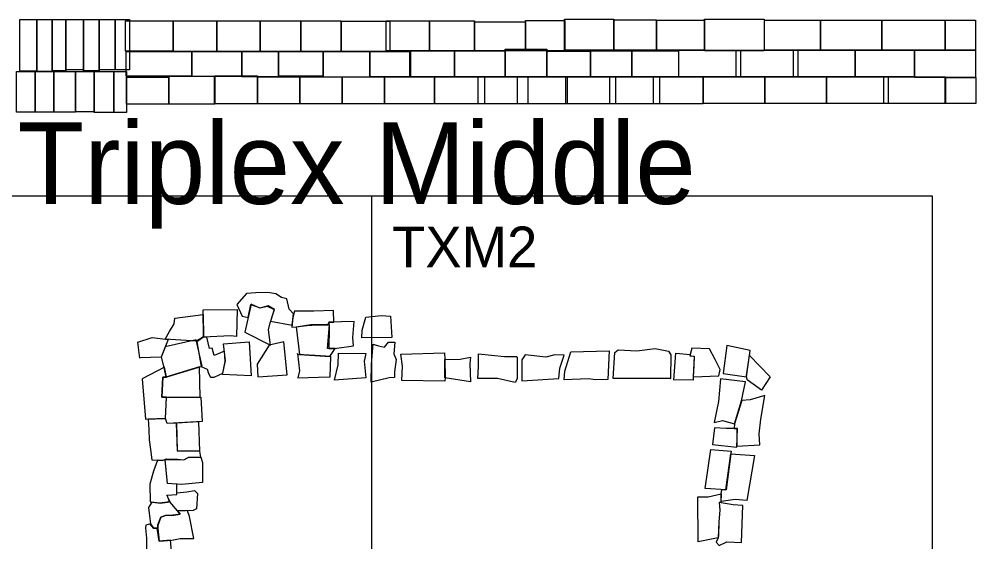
# Model space of a CAD drawing. Extents: x -238.8 to -151.2, y 363.7 to 449.3.
# Drawn here: x -200.87 to -189.12, y 411.83 to 418.24 of the extents above; entities that cross this region are included whole.
import ezdxf

# ---------------------------------------------------------------- set-up
doc = ezdxf.new("R2010")
doc.units = 0
for name, color, linetype in [('Brick', 7, 'Continuous'), ('Building  Outline', 7, 'Continuous'), ('Limits of Excavation', 7, 'Continuous'), ('Quad Labels', 7, 'Continuous'), ('Quadrat', 7, 'Continuous')]:
    doc.layers.add(name, color=color, linetype=linetype)

msp = doc.modelspace()

# ---------------------------------------------------------------- linework, layer by layer
at = {"layer": 'Brick'}
for p, q in [((-197.499, 414.626), (-197.496, 414.621)), ((-197.464, 414.464), (-197.465, 414.468)), ((-198.688, 414.29), (-199.073, 414.315)), ((-198.686, 414.281), (-198.631, 413.981)), ((-199.386, 414.084), (-199.386, 414.083)), ((-197.447, 414.127), (-197.451, 414.137)), ((-195.328, 414.092), (-195.328, 414.092)), ((-191.901, 414.117), (-191.901, 414.115)), ((-199.089, 413.967), (-199.064, 413.85)), ((-196.259, 413.845), (-196.257, 413.845)), ((-195.639, 413.84), (-195.639, 413.842)), ((-192.872, 413.834), (-192.867, 413.834)), ((-192.832, 413.815), (-192.832, 413.813)), ((-191.95, 413.791), (-191.949, 413.791)), ((-199.059, 413.599), (-199.059, 413.604)), ((-199.282, 413.335), (-199.282, 413.336)), ((-198.934, 413.286), (-198.934, 413.287)), ((-199.168, 412.83), (-199.167, 412.83)), ((-198.644, 412.866), (-198.637, 412.866)), ((-199.24, 412.314), (-199.238, 412.317)), ((-199.259, 412.047), (-199.254, 412.048)), ((-199.165, 411.994), (-199.165, 411.996))]:
    msp.add_line(p, q, dxfattribs=at)
for points in [[(-200.858, 418.235), (-200.647, 418.235), (-200.647, 417.603), (-200.858, 417.603)], [(-200.647, 418.235), (-200.459, 418.235), (-200.459, 417.597), (-200.647, 417.597)], [(-200.459, 418.235), (-200.293, 418.235), (-200.293, 417.608), (-200.459, 417.608)], [(-200.293, 418.235), (-200.076, 418.235), (-200.076, 417.62), (-200.293, 417.62)], [(-200.076, 418.235), (-199.882, 418.235), (-199.882, 417.608), (-200.076, 417.608)], [(-199.882, 418.235), (-199.689, 418.235), (-199.689, 417.62), (-199.882, 417.62)], [(-199.689, 418.235), (-199.511, 418.235), (-199.511, 417.62), (-199.689, 417.62)], [(-199.559, 418.22), (-198.975, 418.22), (-198.975, 417.85), (-199.559, 417.85)], [(-198.975, 418.22), (-198.44, 418.22), (-198.44, 417.844), (-198.975, 417.844)], [(-198.44, 418.22), (-197.907, 418.22), (-197.907, 417.844), (-198.44, 417.844)], [(-197.907, 418.22), (-197.408, 418.22), (-197.408, 417.844), (-197.907, 417.844)], [(-197.408, 418.22), (-196.912, 418.22), (-196.912, 417.844), (-197.408, 417.844)], [(-196.912, 418.216), (-196.318, 418.216), (-196.318, 417.844), (-196.912, 417.844)], [(-196.362, 418.219), (-195.83, 418.219), (-195.83, 417.852), (-196.362, 417.852)], [(-195.83, 418.221), (-195.276, 418.221), (-195.276, 417.852), (-195.83, 417.852)], [(-195.276, 418.208), (-194.651, 418.208), (-194.651, 417.852), (-195.276, 417.852)], [(-194.651, 418.226), (-194.168, 418.226), (-194.168, 417.852), (-194.651, 417.852)], [(-194.173, 418.239), (-193.566, 418.239), (-193.566, 417.859), (-194.173, 417.859)], [(-193.566, 418.234), (-193.043, 418.234), (-193.043, 417.859), (-193.566, 417.859)], [(-193.043, 418.229), (-192.455, 418.229), (-192.455, 417.859), (-193.043, 417.859)], [(-192.453, 418.241), (-191.722, 418.241), (-191.722, 417.854), (-192.453, 417.854)], [(-191.718, 418.23), (-191.03, 418.23), (-191.03, 417.861), (-191.718, 417.861)], [(-191.03, 418.23), (-190.279, 418.23), (-190.279, 417.861), (-191.03, 417.861)], [(-190.279, 418.228), (-189.502, 418.228), (-189.502, 417.861), (-190.279, 417.861)], [(-189.502, 418.228), (-189.128, 418.228), (-189.128, 417.861), (-189.502, 417.861)], [(-199.554, 417.844), (-198.747, 417.844), (-198.747, 417.54), (-199.554, 417.54)], [(-198.747, 417.844), (-198.134, 417.844), (-198.134, 417.536), (-198.747, 417.536)], [(-198.134, 417.844), (-197.681, 417.844), (-197.681, 417.533), (-198.134, 417.533)], [(-197.681, 417.844), (-197.136, 417.844), (-197.136, 417.54), (-197.681, 417.54)], [(-197.136, 417.844), (-196.56, 417.844), (-196.56, 417.531), (-197.136, 417.531)], [(-196.56, 417.844), (-196.076, 417.844), (-196.076, 417.533), (-196.56, 417.533)], [(-196.059, 417.852), (-195.523, 417.852), (-195.523, 417.533), (-196.059, 417.533)], [(-195.523, 417.852), (-194.899, 417.852), (-194.899, 417.533), (-195.523, 417.533)], [(-194.899, 417.874), (-194.389, 417.874), (-194.389, 417.533), (-194.899, 417.533)], [(-194.389, 417.848), (-193.853, 417.848), (-193.853, 417.533), (-194.389, 417.533)], [(-193.853, 417.852), (-193.347, 417.852), (-193.347, 417.533), (-193.853, 417.533)], [(-193.347, 417.852), (-192.775, 417.852), (-192.775, 417.533), (-193.347, 417.533)], [(-192.769, 417.861), (-192.011, 417.861), (-192.011, 417.534), (-192.769, 417.534)], [(-192.066, 417.861), (-191.308, 417.861), (-191.308, 417.534), (-192.066, 417.534)], [(-191.363, 417.861), (-190.605, 417.861), (-190.605, 417.534), (-191.363, 417.534)], [(-190.605, 417.861), (-189.876, 417.861), (-189.876, 417.533), (-190.605, 417.533)], [(-189.876, 417.861), (-189.128, 417.861), (-189.128, 417.527), (-189.876, 417.527)], [(-200.899, 417.597), (-200.669, 417.597), (-200.669, 417.101), (-200.899, 417.101)], [(-200.669, 417.597), (-200.44, 417.597), (-200.44, 417.101), (-200.669, 417.101)], [(-200.44, 417.597), (-200.173, 417.597), (-200.173, 417.101), (-200.44, 417.101)], [(-200.173, 417.597), (-199.944, 417.597), (-199.944, 417.105), (-200.173, 417.105)], [(-199.944, 417.597), (-199.702, 417.597), (-199.702, 417.097), (-199.944, 417.097)], [(-199.702, 417.597), (-199.548, 417.597), (-199.548, 417.097), (-199.702, 417.097)], [(-199.549, 417.531), (-199.03, 417.531), (-199.03, 417.197), (-199.549, 417.197)], [(-199.03, 417.54), (-198.463, 417.54), (-198.463, 417.197), (-199.03, 417.197)], [(-198.468, 417.545), (-197.941, 417.545), (-197.941, 417.204), (-198.468, 417.204)], [(-197.941, 417.533), (-197.421, 417.533), (-197.421, 417.204), (-197.941, 417.204)], [(-197.421, 417.533), (-196.901, 417.533), (-196.901, 417.204), (-197.421, 417.204)], [(-196.901, 417.533), (-196.381, 417.533), (-196.381, 417.204), (-196.901, 417.204)], [(-196.381, 417.533), (-195.772, 417.533), (-195.772, 417.203), (-196.381, 417.203)], [(-195.763, 417.533), (-195.154, 417.533), (-195.154, 417.203), (-195.763, 417.203)], [(-195.231, 417.533), (-194.621, 417.533), (-194.621, 417.203), (-195.231, 417.203)], [(-194.749, 417.533), (-194.139, 417.533), (-194.139, 417.203), (-194.749, 417.203)], [(-194.155, 417.533), (-193.545, 417.533), (-193.545, 417.203), (-194.155, 417.203)], [(-193.617, 417.533), (-193.008, 417.533), (-193.008, 417.203), (-193.617, 417.203)], [(-193.08, 417.533), (-192.47, 417.533), (-192.47, 417.203), (-193.08, 417.203)], [(-192.47, 417.533), (-191.712, 417.533), (-191.712, 417.206), (-192.47, 417.206)], [(-191.714, 417.533), (-190.956, 417.533), (-190.956, 417.206), (-191.714, 417.206)], [(-190.958, 417.533), (-190.2, 417.533), (-190.2, 417.206), (-190.958, 417.206)], [(-190.255, 417.533), (-189.497, 417.533), (-189.497, 417.206), (-190.255, 417.206)], [(-189.502, 417.527), (-189.123, 417.527), (-189.123, 417.208), (-189.502, 417.208)], [(-198.607, 414.674), (-198.19, 414.678), (-198.199, 414.347), (-198.271, 414.356), (-198.602, 414.338)], [(-198.096, 414.401), (-197.781, 414.243), (-197.805, 414.428), (-197.787, 414.517), (-197.733, 414.678), (-197.81, 414.723), (-197.913, 414.696), (-198.02, 414.745)], [(-197.003, 414.523), (-197.008, 414.665), (-197.25, 414.66), (-197.438, 414.66), (-197.487, 414.66), (-197.505, 414.58), (-197.518, 414.463), (-197.46, 414.465), (-197.336, 414.483), (-197.214, 414.49), (-197.075, 414.49), (-197.066, 414.518)], [(-196.762, 414.231), (-196.771, 414.334), (-196.753, 414.531), (-197.066, 414.522), (-197.06, 414.454), (-197.066, 414.199), (-196.994, 414.199)], [(-196.307, 414.597), (-196.292, 414.337), (-196.661, 414.33), (-196.657, 414.426), (-196.611, 414.583), (-196.423, 414.604)], [(-198.042, 414.284), (-198.02, 413.863), (-198.369, 413.881), (-198.334, 414.051), (-198.356, 414.257)], [(-197.577, 413.877), (-197.617, 414.284), (-197.796, 414.24), (-197.944, 414.007), (-197.935, 413.854)], [(-193.626, 414.172), (-193.641, 413.82), (-193.791, 413.817), (-193.876, 413.829), (-194.176, 413.815), (-194.167, 413.924), (-194.095, 414.16)], [(-192.592, 413.853), (-192.28, 413.867), (-192.263, 413.941), (-192.325, 414.067), (-192.394, 414.196), (-192.611, 414.205), (-192.635, 414.112), (-192.58, 414.105)], [(-196.609, 414.137), (-196.632, 414.043), (-196.609, 413.841), (-196.994, 413.81), (-196.95, 413.998), (-196.945, 414.145)], [(-194.752, 414.088), (-194.752, 413.828), (-194.776, 413.785), (-194.995, 413.833), (-195.238, 413.833), (-195.23, 413.976), (-195.228, 414.133), (-194.907, 414.102), (-194.757, 414.104)], [(-194.241, 413.834), (-194.231, 413.96), (-194.176, 414.117), (-194.291, 414.124), (-194.4, 414.093), (-194.655, 414.122), (-194.698, 414.062), (-194.698, 413.805)], [(-191.649, 413.851), (-191.754, 413.689), (-191.932, 413.817), (-191.939, 413.87), (-191.901, 414.115)], [(-199.355, 413.828), (-199.314, 413.335), (-199.068, 413.34), (-199.059, 413.604), (-199.113, 413.604), (-199.104, 413.85), (-199.059, 413.85), (-199.081, 413.971)], [(-198.643, 413.604), (-198.651, 413.975), (-199.064, 413.85), (-199.104, 413.85), (-199.113, 413.604)], [(-192.058, 413.003), (-191.775, 413.02), (-191.782, 413.153), (-191.761, 413.332), (-191.713, 413.624), (-191.894, 413.57), (-191.997, 413.563), (-192.085, 413.277), (-192.089, 413.22), (-192.056, 413.22)], [(-192.358, 413.022), (-192.058, 412.991), (-192.051, 413.22), (-192.189, 413.22), (-192.33, 413.229)], [(-192.447, 412.484), (-192.378, 412.962), (-192.128, 412.941), (-192.189, 412.467)], [(-192.132, 412.908), (-191.842, 412.886), (-191.935, 412.334), (-192.078, 412.348), (-192.251, 412.322), (-192.251, 412.417), (-192.241, 412.471), (-192.194, 412.467)], [(-198.93, 412.428), (-198.807, 412.443), (-198.715, 412.457), (-198.677, 412.421), (-198.688, 412.233), (-198.731, 412.211), (-198.919, 412.204), (-199.019, 412.319), (-199.049, 412.399), (-198.93, 412.41)], [(-192.532, 411.829), (-192.537, 412.381), (-192.408, 412.381), (-192.249, 412.417), (-192.252, 412.309), (-192.273, 412.312), (-192.266, 412.22), (-192.277, 412.074), (-192.284, 411.905), (-192.285, 411.879)], [(-192.276, 411.783), (-192.18, 411.827), (-191.999, 411.82), (-191.982, 412.274), (-192.104, 412.282), (-192.273, 412.312), (-192.266, 412.217), (-192.278, 412.072), (-192.285, 411.879), (-192.31, 411.825)]]:
    msp.add_lwpolyline(points, close=True, dxfattribs=at)
for points in [[(-197.496, 414.621), (-197.55, 414.683), (-197.581, 414.808), (-197.648, 414.826), (-197.716, 414.871), (-197.814, 414.889), (-197.962, 414.884), (-198.074, 414.875), (-198.195, 414.741), (-198.128, 414.598), (-198.056, 414.582), (-198.021, 414.74), (-197.907, 414.698), (-197.822, 414.72), (-197.735, 414.679), (-197.781, 414.535), (-197.516, 414.486), (-197.499, 414.626)], [(-199.073, 414.315), (-199.019, 414.41), (-198.965, 414.504), (-198.956, 414.571), (-198.606, 414.616), (-198.602, 414.343), (-198.688, 414.29)], [(-197.465, 414.468), (-197.425, 414.126), (-197.053, 414.102), (-196.986, 414.199), (-197.08, 414.199), (-197.057, 414.49), (-197.286, 414.49), (-197.464, 414.464)], [(-199.386, 414.083), (-199.408, 414.28), (-199.234, 414.334), (-199.037, 414.311), (-199.122, 414.092), (-199.386, 414.084)], [(-199.064, 413.85), (-198.62, 413.984), (-198.692, 414.307), (-199.072, 414.221), (-199.122, 414.092), (-199.089, 413.967)], [(-198.631, 413.981), (-198.557, 413.948), (-198.54, 413.895), (-198.517, 413.85), (-198.472, 413.85), (-198.366, 413.898), (-198.336, 414.041), (-198.346, 414.168), (-198.472, 414.114), (-198.495, 414.204), (-198.531, 414.199), (-198.563, 414.34), (-198.602, 414.338), (-198.686, 414.281)], [(-196.257, 413.845), (-196.323, 413.84), (-196.547, 413.788), (-196.54, 414.007), (-196.521, 414.254), (-196.454, 414.235), (-196.383, 414.216), (-196.331, 414.276), (-196.254, 414.278), (-196.266, 414.133), (-196.24, 414.064), (-196.259, 413.916), (-196.259, 413.845)], [(-192.867, 413.834), (-193.576, 413.834), (-193.553, 414.153), (-193.512, 414.184), (-193.286, 414.17), (-193.06, 414.201), (-192.895, 414.167), (-192.867, 414.124), (-192.872, 413.834)], [(-191.901, 414.115), (-191.892, 414.174), (-192.178, 414.239), (-192.225, 413.893), (-191.937, 413.852), (-191.901, 414.117)], [(-197.451, 414.137), (-197.424, 413.926), (-197.447, 413.841), (-197.192, 413.85), (-197.048, 413.854), (-197.039, 414.101), (-197.232, 414.114), (-197.45, 414.127), (-197.447, 414.127)], [(-195.639, 413.842), (-195.64, 413.8), (-196.171, 413.809), (-196.161, 413.985), (-196.183, 414.13), (-195.645, 414.149), (-195.642, 414.064), (-195.639, 413.84)], [(-195.328, 414.092), (-195.335, 414.014), (-195.326, 413.79), (-195.64, 413.842), (-195.642, 414.064), (-195.452, 414.071), (-195.328, 414.092)], [(-192.832, 413.813), (-192.806, 414.143), (-192.631, 414.127), (-192.634, 414.114), (-192.59, 414.107), (-192.58, 414.105), (-192.585, 413.991), (-192.592, 413.853), (-192.594, 413.813), (-192.832, 413.815)], [(-191.949, 413.791), (-192.256, 413.829), (-192.282, 413.551), (-192.335, 413.294), (-192.232, 413.315), (-192.085, 413.275), (-191.998, 413.557), (-191.95, 413.791)], [(-199.059, 413.604), (-198.638, 413.604), (-198.62, 413.304), (-199.05, 413.281), (-199.068, 413.34), (-199.059, 413.599)], [(-199.282, 413.336), (-199.273, 413.202), (-199.271, 413.079), (-199.253, 412.963), (-199.237, 412.835), (-199.109, 412.826), (-199.056, 412.846), (-198.924, 412.842), (-198.843, 412.835), (-198.789, 412.866), (-198.637, 412.866), (-198.647, 412.941), (-198.924, 412.946), (-198.934, 413.285), (-199.05, 413.282), (-199.069, 413.34), (-199.282, 413.335)], [(-198.934, 413.287), (-198.925, 412.946), (-198.647, 412.941), (-198.66, 413.302), (-198.934, 413.286)], [(-199.167, 412.83), (-199.217, 412.694), (-199.264, 412.535), (-199.259, 412.32), (-199.134, 412.302), (-199.013, 412.32), (-199.053, 412.399), (-198.93, 412.41), (-198.93, 412.535), (-199.046, 412.544), (-199.074, 412.835), (-199.116, 412.827), (-199.168, 412.83)], [(-198.637, 412.866), (-198.615, 412.801), (-198.615, 412.555), (-198.868, 412.531), (-199.047, 412.544), (-199.075, 412.839), (-198.845, 412.835), (-198.791, 412.865), (-198.644, 412.866)], [(-199.238, 412.317), (-199.277, 412.249), (-199.271, 412.179), (-199.255, 412.049), (-199.217, 411.996), (-199.165, 411.996), (-199.165, 412.038), (-199.127, 412.132), (-199.062, 412.155), (-198.993, 412.15), (-198.89, 412.168), (-198.924, 412.21), (-199.018, 412.318), (-199.145, 412.304), (-199.24, 412.314)], [(-199.165, 411.996), (-199.154, 411.913), (-199.147, 411.837), (-198.991, 411.85), (-198.89, 411.868), (-198.722, 411.87), (-198.776, 412.139), (-198.798, 412.208), (-198.926, 412.212), (-198.89, 412.168), (-199.008, 412.151), (-199.07, 412.152), (-199.127, 412.132), (-199.165, 412.029), (-199.165, 411.994)], [(-199.254, 412.048), (-199.311, 412.034), (-199.315, 411.996), (-199.304, 411.875), (-199.302, 411.763), (-199.306, 411.662), (-199.306, 411.532), (-199.235, 411.543), (-199.121, 411.561), (-199.002, 411.555), (-199, 411.758), (-199.007, 411.849), (-199.148, 411.837), (-199.17, 411.996), (-199.217, 411.996), (-199.259, 412.047)]]:
    msp.add_lwpolyline(points, dxfattribs=at)
at = {"layer": 'Building  Outline'}
msp.add_lwpolyline([(-204.184, 416.072), (-189.658, 416.072), (-189.658, 401.654), (-204.184, 401.654)], close=True, dxfattribs=at)
at = {"layer": 'Quadrat'}
msp.add_line((-196.536, 401.654), (-196.536, 416.072), dxfattribs=at)

# ---------------------------------------------------------------- texts
at = {"layer": 'Limits of Excavation'}
msp.add_text('Triplex Middle', height=1, dxfattribs=at).set_placement((-200.884, 415.974))
at = {"layer": 'Quad Labels'}
msp.add_text('TXM2', height=0.5, dxfattribs=at).set_placement((-196.289, 415.196))

doc.saveas('drawing.dxf')
